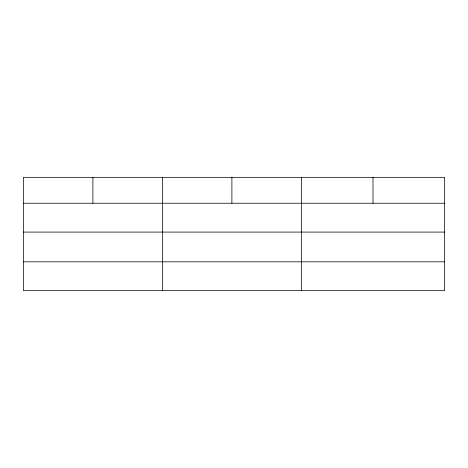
<?xml version="1.0" encoding="UTF-8"?>
<svg xmlns="http://www.w3.org/2000/svg" width="468" height="468" viewBox="0 0 468 468"><rect width="100%" height="100%" fill="white"/><g stroke="black" fill="none" stroke-linecap="round" stroke-linejoin="round"><path stroke-width="0.7" d="M444.6 232.087L444.6 177.337L23.4 177.337L23.4 290.663L444.6 290.663L444.6 232.087L23.4 232.087M23.4 203.241L444.6 203.241M23.4 261.811L444.6 261.811M372.996 177.337L372.996 203.241M301.392 177.337L301.392 290.663M231.894 177.337L231.894 203.241M162.396 177.337L162.396 290.663M92.898 177.337L92.898 203.241"/></g></svg>
